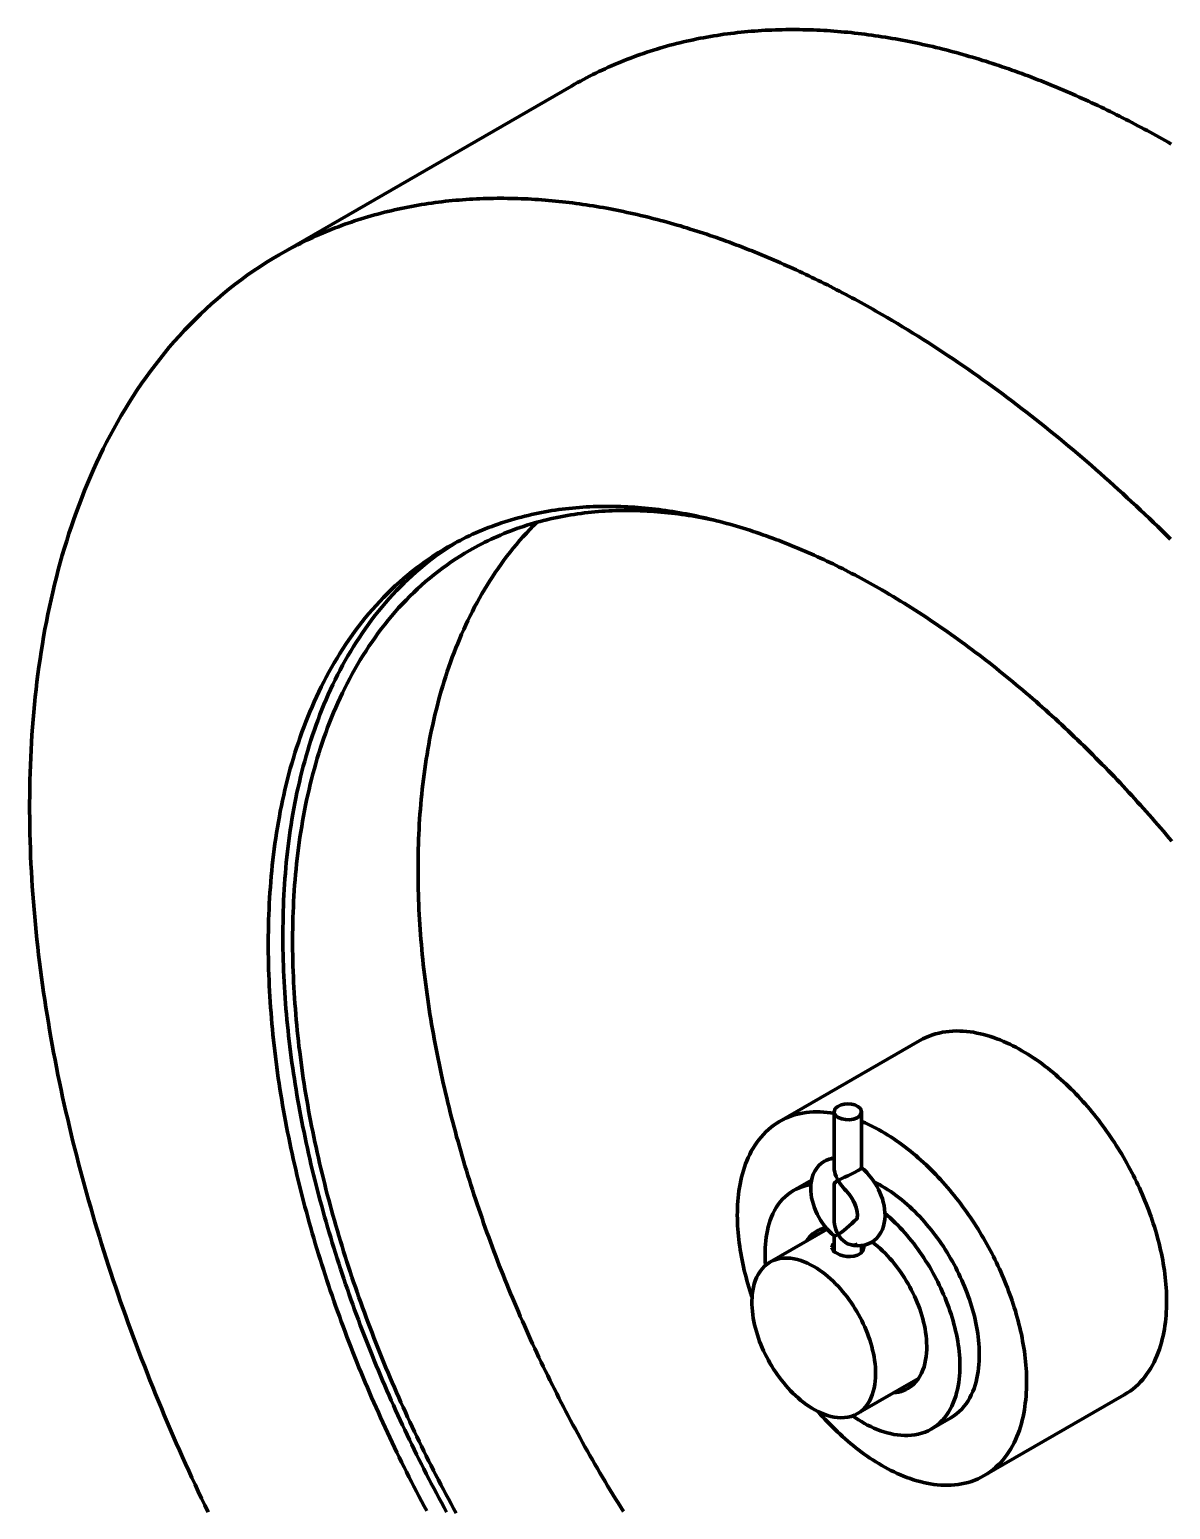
# Model space of a CAD drawing. Header units: millimetres. Extents: x 0 to 2382, y 0 to 420.
# Drawn here: x 278.7 to 295.26, y 73.61 to 95.1 of the extents above; entities that cross this region are included whole.
import ezdxf

# ---------------------------------------------------------------- set-up
doc = ezdxf.new("R2010")
doc.units = ezdxf.units.MM
doc.layers.add('01-VISIBLE', color=7, linetype='CONTINUOUS', lineweight=70)

msp = doc.modelspace()

# ---------------------------------------------------------------- linework, layer by layer
at = {"layer": '01-VISIBLE'}
for p, q in [((286.567, 94.28), (282.324, 91.83)), ((291.622, 80.421), (289.589, 79.247)), ((290.379, 78.573), (290.379, 79.386)), ((290.779, 78.573), (290.779, 79.386)), ((290.052, 78.394), (289.791, 78.243)), ((290.379, 77.828), (290.379, 78.33)), ((290.279, 77.682), (289.449, 77.203)), ((290.379, 77.359), (290.379, 77.584)), ((290.779, 77.344), (290.779, 77.444)), ((291.606, 75.515), (290.719, 75.003)), ((294.592, 75.276), (292.559, 74.103)), ((292.074, 74.943), (291.791, 74.779))]:
    msp.add_line(p, q, dxfattribs=at)
for points in [[(295.274, 93.438), (295.23, 93.463), (295.187, 93.487), (295.143, 93.512), (295.099, 93.536), (295.056, 93.561), (295.012, 93.585), (294.968, 93.609), (294.924, 93.633), (294.88, 93.656), (294.836, 93.68), (294.791, 93.703), (294.747, 93.727), (294.703, 93.75), (294.658, 93.773), (294.614, 93.796), (294.569, 93.819), (294.525, 93.841), (294.48, 93.864), (294.435, 93.886), (294.39, 93.908), (294.345, 93.93), (294.3, 93.952), (294.255, 93.973), (294.21, 93.995), (294.164, 94.016), (294.119, 94.037), (294.074, 94.058), (294.028, 94.079), (293.983, 94.1), (293.937, 94.12), (293.891, 94.141), (293.846, 94.161), (293.8, 94.181), (293.754, 94.201), (293.708, 94.221), (293.662, 94.24), (293.616, 94.26), (293.569, 94.279), (293.523, 94.298), (293.477, 94.317), (293.43, 94.335), (293.384, 94.354), (293.337, 94.372), (293.29, 94.39), (293.244, 94.408), (293.197, 94.426), (293.15, 94.443), (293.103, 94.461), (293.056, 94.478), (293.009, 94.495), (292.962, 94.511), (292.915, 94.528), (292.867, 94.544), (292.82, 94.561), (292.773, 94.577), (292.725, 94.592), (292.678, 94.608), (292.63, 94.623), (292.582, 94.639), (292.534, 94.653), (292.487, 94.668), (292.439, 94.683), (292.391, 94.697), (292.343, 94.711), (292.295, 94.725), (292.247, 94.739), (292.198, 94.752), (292.15, 94.765), (292.102, 94.778), (292.053, 94.791), (292.005, 94.804), (291.956, 94.816), (291.908, 94.828), (291.859, 94.84), (291.811, 94.852), (291.762, 94.863), (291.713, 94.874), (291.664, 94.885), (291.615, 94.896), (291.566, 94.906), (291.517, 94.916), (291.468, 94.926), (291.419, 94.936), (291.37, 94.945), (291.321, 94.954), (291.272, 94.963), (291.222, 94.972), (291.173, 94.98), (291.124, 94.989), (291.074, 94.996), (291.025, 95.004), (290.975, 95.011), (290.926, 95.018), (290.876, 95.025), (290.826, 95.031), (290.777, 95.038), (290.727, 95.044), (290.677, 95.049), (290.628, 95.055), (290.578, 95.06), (290.528, 95.064), (290.478, 95.069), (290.428, 95.073), (290.378, 95.077), (290.328, 95.081), (290.278, 95.084), (290.229, 95.087), (290.179, 95.089), (290.129, 95.092), (290.079, 95.094), (290.029, 95.096), (289.979, 95.097), (289.928, 95.098), (289.878, 95.099), (289.828, 95.099), (289.778, 95.099), (289.728, 95.099), (289.678, 95.099), (289.628, 95.098), (289.578, 95.097), (289.528, 95.095), (289.478, 95.093), (289.428, 95.091), (289.378, 95.089), (289.328, 95.086), (289.278, 95.082), (289.228, 95.079), (289.178, 95.075), (289.129, 95.071), (289.079, 95.066), (289.029, 95.061), (288.979, 95.056), (288.93, 95.05), (288.88, 95.044), (288.83, 95.037), (288.781, 95.031), (288.731, 95.023), (288.682, 95.016), (288.632, 95.008), (288.583, 95), (288.534, 94.991), (288.484, 94.982), (288.435, 94.973), (288.386, 94.963), (288.337, 94.953), (288.288, 94.942), (288.239, 94.931), (288.191, 94.92), (288.142, 94.908), (288.093, 94.896), (288.045, 94.884), (287.997, 94.871), (287.948, 94.858), (287.9, 94.844), (287.852, 94.83), (287.804, 94.816), (287.756, 94.801), (287.709, 94.786), (287.661, 94.77), (287.614, 94.754), (287.566, 94.738), (287.519, 94.721), (287.472, 94.704), (287.425, 94.686), (287.379, 94.668), (287.332, 94.65), (287.286, 94.631), (287.239, 94.612), (287.193, 94.593), (287.147, 94.573), (287.102, 94.553), (287.056, 94.532), (287.011, 94.511), (286.965, 94.49), (286.92, 94.468), (286.875, 94.446), (286.831, 94.423), (286.786, 94.4), (286.742, 94.377), (286.698, 94.353), (286.654, 94.329), (286.61, 94.305), (286.567, 94.28)], [(291.074, 90.963), (291.031, 90.988), (290.987, 91.013), (290.944, 91.038), (290.9, 91.062), (290.857, 91.087), (290.813, 91.111), (290.769, 91.135), (290.725, 91.159), (290.681, 91.183), (290.637, 91.207), (290.593, 91.231), (290.549, 91.254), (290.504, 91.277), (290.46, 91.3), (290.416, 91.323), (290.371, 91.346), (290.327, 91.369), (290.282, 91.392), (290.237, 91.414), (290.192, 91.436), (290.147, 91.458), (290.102, 91.48), (290.057, 91.502), (290.012, 91.524), (289.967, 91.545), (289.922, 91.567), (289.877, 91.588), (289.831, 91.609), (289.786, 91.63), (289.74, 91.65), (289.694, 91.671), (289.649, 91.691), (289.603, 91.712), (289.557, 91.732), (289.511, 91.751), (289.465, 91.771), (289.419, 91.791), (289.373, 91.81), (289.327, 91.829), (289.28, 91.848), (289.234, 91.867), (289.188, 91.886), (289.141, 91.904), (289.094, 91.922), (289.048, 91.941), (289.001, 91.958), (288.954, 91.976), (288.907, 91.994), (288.86, 92.011), (288.813, 92.028), (288.766, 92.045), (288.719, 92.062), (288.672, 92.079), (288.625, 92.095), (288.577, 92.111), (288.53, 92.127), (288.482, 92.143), (288.435, 92.158), (288.387, 92.174), (288.34, 92.189), (288.292, 92.204), (288.244, 92.219), (288.196, 92.233), (288.148, 92.248), (288.1, 92.262), (288.052, 92.276), (288.004, 92.289), (287.956, 92.303), (287.907, 92.316), (287.859, 92.329), (287.811, 92.342), (287.762, 92.354), (287.714, 92.367), (287.665, 92.379), (287.617, 92.391), (287.568, 92.402), (287.519, 92.414), (287.47, 92.425), (287.422, 92.436), (287.373, 92.446), (287.324, 92.457), (287.275, 92.467), (287.226, 92.477), (287.177, 92.486), (287.127, 92.496), (287.078, 92.505), (287.029, 92.514), (286.98, 92.523), (286.93, 92.531), (286.881, 92.539), (286.831, 92.547), (286.782, 92.554), (286.733, 92.562), (286.683, 92.569), (286.633, 92.576), (286.584, 92.582), (286.534, 92.588), (286.484, 92.594), (286.435, 92.6), (286.385, 92.605), (286.335, 92.61), (286.285, 92.615), (286.235, 92.619), (286.186, 92.624), (286.136, 92.627), (286.086, 92.631), (286.036, 92.634), (285.986, 92.637), (285.936, 92.64), (285.886, 92.642), (285.836, 92.644), (285.786, 92.646), (285.736, 92.648), (285.686, 92.649), (285.636, 92.649), (285.586, 92.65), (285.536, 92.65), (285.486, 92.65), (285.436, 92.649), (285.386, 92.648), (285.336, 92.647), (285.286, 92.646), (285.236, 92.644), (285.186, 92.642), (285.136, 92.639), (285.086, 92.636), (285.036, 92.633), (284.986, 92.629), (284.936, 92.625), (284.886, 92.621), (284.836, 92.617), (284.786, 92.612), (284.737, 92.606), (284.687, 92.6), (284.637, 92.594), (284.588, 92.588), (284.538, 92.581), (284.488, 92.574), (284.439, 92.566), (284.39, 92.559), (284.34, 92.55), (284.291, 92.542), (284.242, 92.533), (284.193, 92.523), (284.143, 92.513), (284.094, 92.503), (284.046, 92.493), (283.997, 92.482), (283.948, 92.47), (283.899, 92.459), (283.851, 92.447), (283.802, 92.434), (283.754, 92.421), (283.706, 92.408), (283.657, 92.395), (283.609, 92.381), (283.561, 92.366), (283.514, 92.351), (283.466, 92.336), (283.418, 92.321), (283.371, 92.305), (283.324, 92.288), (283.277, 92.272), (283.23, 92.254), (283.183, 92.237), (283.136, 92.219), (283.089, 92.201), (283.043, 92.182), (282.997, 92.163), (282.951, 92.143), (282.905, 92.123), (282.859, 92.103), (282.813, 92.083), (282.768, 92.062), (282.723, 92.04), (282.678, 92.018), (282.633, 91.996), (282.588, 91.974), (282.544, 91.951), (282.499, 91.927), (282.455, 91.904), (282.411, 91.879), (282.368, 91.855), (282.324, 91.83)], [(282.324, 91.83), (282.229, 91.774), (282.135, 91.716), (282.042, 91.657), (281.951, 91.595), (281.86, 91.532), (281.771, 91.467), (281.683, 91.401), (281.596, 91.333), (281.51, 91.263), (281.426, 91.192), (281.343, 91.119), (281.261, 91.045), (281.181, 90.969), (281.102, 90.892), (281.024, 90.814), (280.948, 90.734), (280.874, 90.653), (280.8, 90.57), (280.728, 90.487), (280.658, 90.402), (280.589, 90.316), (280.521, 90.229), (280.455, 90.14), (280.39, 90.051), (280.326, 89.961), (280.264, 89.87), (280.203, 89.777), (280.144, 89.684), (280.086, 89.59), (280.03, 89.496), (279.975, 89.4), (279.921, 89.304), (279.869, 89.206), (279.818, 89.109), (279.768, 89.01), (279.72, 88.911), (279.673, 88.811), (279.627, 88.71), (279.583, 88.609), (279.54, 88.508), (279.498, 88.406), (279.457, 88.303), (279.418, 88.2), (279.379, 88.097), (279.342, 87.993), (279.307, 87.888), (279.272, 87.783), (279.239, 87.678), (279.206, 87.573), (279.175, 87.467), (279.145, 87.361), (279.116, 87.254), (279.089, 87.147), (279.062, 87.04), (279.036, 86.933), (279.012, 86.825), (278.988, 86.718), (278.965, 86.61), (278.944, 86.501), (278.923, 86.393), (278.904, 86.284), (278.885, 86.176), (278.868, 86.067), (278.851, 85.958), (278.835, 85.848), (278.82, 85.739), (278.807, 85.629), (278.794, 85.52), (278.782, 85.41), (278.77, 85.3), (278.76, 85.191), (278.751, 85.081), (278.742, 84.971), (278.734, 84.86), (278.727, 84.75), (278.721, 84.64), (278.716, 84.53), (278.711, 84.42), (278.707, 84.309), (278.704, 84.199), (278.702, 84.089), (278.701, 83.978), (278.7, 83.868), (278.7, 83.758), (278.701, 83.647), (278.702, 83.537), (278.705, 83.427), (278.707, 83.316), (278.711, 83.206), (278.715, 83.096), (278.72, 82.986), (278.726, 82.875), (278.732, 82.765), (278.739, 82.655), (278.747, 82.545), (278.755, 82.435), (278.764, 82.325), (278.774, 82.215), (278.784, 82.105), (278.795, 81.995), (278.807, 81.886), (278.819, 81.776), (278.831, 81.666), (278.845, 81.557), (278.859, 81.447), (278.873, 81.338), (278.888, 81.228), (278.904, 81.119), (278.92, 81.01), (278.937, 80.901), (278.954, 80.792), (278.972, 80.683), (278.99, 80.574), (279.009, 80.466), (279.029, 80.357), (279.049, 80.248), (279.069, 80.14), (279.091, 80.032), (279.112, 79.924), (279.134, 79.815), (279.157, 79.707), (279.18, 79.6), (279.204, 79.492), (279.228, 79.384), (279.253, 79.277), (279.278, 79.169), (279.304, 79.062), (279.33, 78.955), (279.356, 78.847), (279.384, 78.741), (279.411, 78.634), (279.439, 78.527), (279.468, 78.42), (279.497, 78.314), (279.526, 78.208), (279.556, 78.101), (279.587, 77.995), (279.618, 77.889), (279.649, 77.783), (279.681, 77.678), (279.713, 77.572), (279.746, 77.467), (279.779, 77.362), (279.812, 77.256), (279.846, 77.151), (279.881, 77.047), (279.915, 76.942), (279.951, 76.837), (279.986, 76.733), (280.022, 76.629), (280.059, 76.524), (280.096, 76.42), (280.133, 76.317), (280.171, 76.213), (280.209, 76.109), (280.248, 76.006), (280.287, 75.903), (280.326, 75.8), (280.366, 75.697), (280.406, 75.594), (280.447, 75.491), (280.488, 75.389), (280.529, 75.287), (280.571, 75.184), (280.613, 75.082), (280.656, 74.981), (280.699, 74.879), (280.742, 74.778), (280.786, 74.676), (280.83, 74.575), (280.874, 74.474), (280.919, 74.373), (280.964, 74.273), (281.01, 74.172), (281.056, 74.072), (281.102, 73.972), (281.149, 73.872), (281.196, 73.772), (281.244, 73.672), (281.291, 73.573)], [(295.266, 87.699), (295.204, 87.76), (295.141, 87.822), (295.079, 87.883), (295.016, 87.943), (294.953, 88.004), (294.89, 88.064), (294.827, 88.124), (294.763, 88.184), (294.699, 88.244), (294.635, 88.303), (294.571, 88.362), (294.506, 88.421), (294.442, 88.48), (294.377, 88.538), (294.312, 88.597), (294.246, 88.655), (294.181, 88.712), (294.115, 88.77), (294.049, 88.827), (293.983, 88.884), (293.916, 88.94), (293.85, 88.997), (293.783, 89.053), (293.716, 89.109), (293.649, 89.165), (293.581, 89.22), (293.513, 89.275), (293.445, 89.33), (293.377, 89.384), (293.309, 89.439), (293.24, 89.493), (293.171, 89.546), (293.102, 89.6), (293.033, 89.653), (292.963, 89.706), (292.893, 89.758), (292.823, 89.81), (292.753, 89.862), (292.682, 89.914), (292.612, 89.965), (292.541, 90.016), (292.47, 90.067), (292.398, 90.117), (292.327, 90.167), (292.255, 90.217), (292.183, 90.266), (292.111, 90.315), (292.038, 90.364), (291.965, 90.412), (291.892, 90.46), (291.819, 90.508), (291.746, 90.555), (291.672, 90.602), (291.598, 90.648), (291.524, 90.694), (291.45, 90.74), (291.375, 90.786), (291.3, 90.831), (291.225, 90.875), (291.15, 90.92), (291.074, 90.963)], [(291.074, 86.963), (291.031, 86.988), (290.987, 87.012), (290.943, 87.037), (290.899, 87.062), (290.855, 87.086), (290.811, 87.11), (290.767, 87.134), (290.723, 87.157), (290.679, 87.181), (290.634, 87.204), (290.589, 87.227), (290.545, 87.25), (290.5, 87.273), (290.455, 87.295), (290.41, 87.318), (290.365, 87.34), (290.32, 87.361), (290.274, 87.383), (290.229, 87.404), (290.183, 87.425), (290.137, 87.446), (290.092, 87.467), (290.046, 87.488), (290, 87.508), (289.954, 87.528), (289.908, 87.548), (289.861, 87.567), (289.815, 87.586), (289.768, 87.605), (289.722, 87.624), (289.675, 87.643), (289.628, 87.661), (289.582, 87.679), (289.535, 87.697), (289.487, 87.714), (289.44, 87.731), (289.393, 87.748), (289.346, 87.765), (289.298, 87.782), (289.251, 87.798), (289.203, 87.814), (289.155, 87.829), (289.107, 87.844), (289.059, 87.859), (289.011, 87.874), (288.963, 87.888), (288.915, 87.903), (288.867, 87.916), (288.818, 87.93), (288.77, 87.943), (288.721, 87.956), (288.673, 87.968), (288.624, 87.981), (288.575, 87.992), (288.526, 88.004), (288.477, 88.015), (288.428, 88.026), (288.379, 88.037), (288.33, 88.047), (288.281, 88.057), (288.231, 88.066), (288.182, 88.075), (288.133, 88.084), (288.083, 88.092), (288.033, 88.1), (287.984, 88.108), (287.934, 88.115), (287.884, 88.122), (287.835, 88.129), (287.785, 88.135), (287.735, 88.141), (287.685, 88.146), (287.635, 88.151), (287.585, 88.155), (287.535, 88.159), (287.485, 88.163), (287.435, 88.166), (287.384, 88.169), (287.334, 88.172), (287.284, 88.174), (287.234, 88.175), (287.184, 88.176), (287.133, 88.177), (287.083, 88.177), (287.033, 88.177), (286.983, 88.176), (286.933, 88.175), (286.882, 88.173), (286.832, 88.171), (286.782, 88.168), (286.732, 88.165), (286.682, 88.161), (286.632, 88.157), (286.582, 88.153), (286.532, 88.148), (286.482, 88.142), (286.432, 88.136), (286.382, 88.129), (286.332, 88.122), (286.283, 88.115), (286.233, 88.106), (286.184, 88.098), (286.134, 88.089), (286.085, 88.079), (286.036, 88.069), (285.987, 88.058), (285.938, 88.046), (285.889, 88.035), (285.841, 88.022), (285.792, 88.009), (285.744, 87.996), (285.695, 87.982), (285.647, 87.967), (285.599, 87.952), (285.552, 87.936), (285.504, 87.92), (285.457, 87.903), (285.41, 87.886), (285.363, 87.868), (285.316, 87.85), (285.269, 87.831), (285.223, 87.811), (285.177, 87.791), (285.131, 87.771), (285.086, 87.75), (285.04, 87.728), (284.995, 87.706), (284.951, 87.683), (284.906, 87.66), (284.862, 87.636), (284.818, 87.612), (284.774, 87.587)], [(288.615, 87.983), (288.566, 87.993), (288.516, 88.003), (288.467, 88.012), (288.417, 88.021), (288.367, 88.03), (288.317, 88.038), (288.267, 88.046), (288.217, 88.053), (288.167, 88.06), (288.117, 88.067), (288.067, 88.073), (288.017, 88.079), (287.967, 88.085), (287.916, 88.09), (287.866, 88.094), (287.816, 88.099), (287.765, 88.102), (287.715, 88.106), (287.664, 88.109), (287.614, 88.111), (287.563, 88.113), (287.513, 88.115), (287.462, 88.116), (287.412, 88.117), (287.361, 88.117), (287.311, 88.117), (287.26, 88.116), (287.21, 88.115), (287.159, 88.113), (287.109, 88.111), (287.058, 88.108), (287.008, 88.105), (286.957, 88.101), (286.907, 88.097), (286.857, 88.092), (286.807, 88.087), (286.756, 88.081), (286.706, 88.075), (286.656, 88.068), (286.606, 88.061), (286.556, 88.053), (286.506, 88.045), (286.457, 88.036), (286.407, 88.026), (286.357, 88.016), (286.308, 88.006), (286.259, 87.995), (286.209, 87.983), (286.16, 87.971), (286.112, 87.958), (286.063, 87.945), (286.014, 87.931), (285.966, 87.916), (285.917, 87.902), (285.869, 87.886), (285.821, 87.87), (285.774, 87.853), (285.726, 87.836), (285.679, 87.818), (285.632, 87.8), (285.585, 87.781), (285.538, 87.761), (285.492, 87.741), (285.446, 87.721), (285.4, 87.7), (285.354, 87.678), (285.309, 87.656), (285.264, 87.633), (285.219, 87.609), (285.175, 87.585), (285.13, 87.561), (285.086, 87.536)], [(286.064, 87.945), (286.012, 87.894), (285.962, 87.841), (285.912, 87.788), (285.863, 87.734), (285.814, 87.68), (285.767, 87.624), (285.721, 87.568), (285.675, 87.511), (285.63, 87.454), (285.587, 87.396), (285.544, 87.337), (285.501, 87.277), (285.46, 87.217), (285.42, 87.156), (285.38, 87.095), (285.342, 87.033), (285.304, 86.971), (285.267, 86.908), (285.231, 86.845), (285.196, 86.781), (285.161, 86.717), (285.128, 86.652), (285.095, 86.587), (285.063, 86.521), (285.032, 86.456), (285.002, 86.389), (284.972, 86.323), (284.944, 86.256), (284.916, 86.188), (284.888, 86.121), (284.862, 86.053), (284.836, 85.985), (284.811, 85.916), (284.787, 85.847), (284.764, 85.778), (284.741, 85.709), (284.719, 85.64), (284.698, 85.57), (284.677, 85.5), (284.657, 85.43), (284.638, 85.36), (284.62, 85.289), (284.602, 85.218), (284.585, 85.148), (284.568, 85.077), (284.552, 85.006), (284.537, 84.934), (284.522, 84.863), (284.508, 84.791), (284.495, 84.72), (284.482, 84.648), (284.47, 84.576), (284.458, 84.504), (284.447, 84.432), (284.437, 84.36), (284.427, 84.288), (284.417, 84.216), (284.409, 84.143), (284.4, 84.071), (284.393, 83.998), (284.386, 83.926), (284.379, 83.853), (284.373, 83.781), (284.367, 83.708), (284.362, 83.635), (284.358, 83.562), (284.354, 83.49), (284.35, 83.417), (284.347, 83.344), (284.345, 83.271), (284.343, 83.198), (284.341, 83.125), (284.34, 83.053), (284.339, 82.98), (284.339, 82.907), (284.339, 82.834), (284.34, 82.761), (284.341, 82.688), (284.343, 82.615), (284.345, 82.543), (284.347, 82.47), (284.35, 82.397), (284.353, 82.324), (284.357, 82.251), (284.361, 82.178), (284.366, 82.106), (284.371, 82.033), (284.376, 81.96), (284.382, 81.888), (284.388, 81.815), (284.394, 81.742), (284.401, 81.67), (284.409, 81.597), (284.416, 81.525), (284.424, 81.453), (284.433, 81.38), (284.442, 81.308), (284.451, 81.235), (284.46, 81.163), (284.47, 81.091), (284.48, 81.019), (284.491, 80.947), (284.502, 80.875), (284.513, 80.803), (284.525, 80.731), (284.537, 80.659), (284.549, 80.587), (284.562, 80.515), (284.575, 80.444), (284.588, 80.372), (284.602, 80.3), (284.616, 80.229), (284.63, 80.157), (284.644, 80.086), (284.659, 80.015), (284.675, 79.943), (284.69, 79.872), (284.706, 79.801), (284.722, 79.73), (284.739, 79.659), (284.755, 79.588), (284.772, 79.517), (284.79, 79.446), (284.807, 79.376), (284.825, 79.305), (284.844, 79.234), (284.862, 79.164), (284.881, 79.093), (284.9, 79.023), (284.92, 78.953), (284.939, 78.883), (284.959, 78.813), (284.98, 78.743), (285, 78.673), (285.021, 78.603), (285.042, 78.533), (285.063, 78.463), (285.085, 78.394), (285.107, 78.324), (285.129, 78.255), (285.151, 78.186), (285.174, 78.116), (285.197, 78.047), (285.22, 77.978), (285.244, 77.909), (285.268, 77.84), (285.292, 77.771), (285.316, 77.703), (285.34, 77.634), (285.365, 77.565), (285.39, 77.497), (285.416, 77.429), (285.441, 77.36), (285.467, 77.292), (285.493, 77.224), (285.519, 77.156), (285.546, 77.088), (285.573, 77.021), (285.6, 76.953), (285.627, 76.885), (285.654, 76.818), (285.682, 76.75), (285.71, 76.683), (285.738, 76.616), (285.767, 76.549), (285.796, 76.482), (285.824, 76.415), (285.854, 76.348), (285.883, 76.282), (285.913, 76.215), (285.943, 76.148), (285.973, 76.082), (286.003, 76.016), (286.034, 75.95), (286.064, 75.884), (286.095, 75.818), (286.127, 75.752), (286.158, 75.686), (286.19, 75.621), (286.222, 75.555), (286.254, 75.49), (286.286, 75.424), (286.319, 75.359), (286.352, 75.294), (286.385, 75.229), (286.418, 75.164), (286.452, 75.1), (286.485, 75.035), (286.519, 74.97), (286.554, 74.906), (286.588, 74.842), (286.623, 74.778), (286.657, 74.714), (286.692, 74.65), (286.728, 74.586), (286.763, 74.522), (286.799, 74.459), (286.835, 74.395), (286.871, 74.332), (286.907, 74.269), (286.944, 74.206), (286.981, 74.143), (287.018, 74.08), (287.055, 74.017), (287.092, 73.955), (287.13, 73.892), (287.168, 73.83), (287.206, 73.768), (287.244, 73.706), (287.282, 73.644), (287.321, 73.582)], [(284.774, 87.587), (284.706, 87.546), (284.638, 87.505), (284.571, 87.462), (284.505, 87.417), (284.44, 87.372), (284.376, 87.325), (284.312, 87.278), (284.25, 87.229), (284.188, 87.178), (284.127, 87.127), (284.068, 87.075), (284.009, 87.021), (283.951, 86.967), (283.894, 86.911), (283.838, 86.855), (283.784, 86.797), (283.73, 86.739), (283.677, 86.68), (283.625, 86.619), (283.574, 86.558), (283.525, 86.496), (283.476, 86.434), (283.428, 86.37), (283.381, 86.306), (283.336, 86.241), (283.291, 86.175), (283.247, 86.109), (283.205, 86.042), (283.163, 85.974), (283.122, 85.906), (283.083, 85.837), (283.044, 85.767), (283.006, 85.698), (282.97, 85.627), (282.934, 85.556), (282.899, 85.485), (282.865, 85.413), (282.832, 85.34), (282.8, 85.268), (282.769, 85.195), (282.739, 85.121), (282.71, 85.047), (282.681, 84.973), (282.654, 84.898), (282.627, 84.824), (282.602, 84.748), (282.577, 84.673), (282.553, 84.597), (282.529, 84.521), (282.507, 84.445), (282.485, 84.369), (282.465, 84.292), (282.445, 84.215), (282.425, 84.138), (282.407, 84.061), (282.389, 83.983), (282.372, 83.906), (282.356, 83.828), (282.34, 83.75), (282.326, 83.672), (282.312, 83.594), (282.298, 83.515), (282.285, 83.437), (282.273, 83.358), (282.262, 83.28), (282.252, 83.201), (282.242, 83.122), (282.232, 83.043), (282.223, 82.964), (282.215, 82.885), (282.208, 82.806), (282.201, 82.727), (282.195, 82.648), (282.189, 82.568), (282.184, 82.489), (282.18, 82.41), (282.176, 82.33), (282.173, 82.251), (282.17, 82.172), (282.168, 82.092), (282.166, 82.013), (282.165, 81.933), (282.165, 81.854), (282.165, 81.774), (282.165, 81.695), (282.166, 81.616), (282.168, 81.536), (282.17, 81.457), (282.173, 81.377), (282.176, 81.298), (282.179, 81.219), (282.184, 81.139), (282.188, 81.06), (282.193, 80.981), (282.199, 80.901), (282.205, 80.822), (282.211, 80.743), (282.218, 80.664), (282.225, 80.585), (282.233, 80.506), (282.242, 80.427), (282.25, 80.348), (282.259, 80.269), (282.269, 80.19), (282.279, 80.111), (282.289, 80.032), (282.3, 79.953), (282.311, 79.875), (282.323, 79.796), (282.335, 79.718), (282.348, 79.639), (282.361, 79.561), (282.374, 79.482), (282.387, 79.404), (282.402, 79.326), (282.416, 79.248), (282.431, 79.17), (282.446, 79.092), (282.462, 79.014), (282.478, 78.936), (282.494, 78.858), (282.511, 78.781), (282.528, 78.703), (282.545, 78.625), (282.563, 78.548), (282.581, 78.471), (282.599, 78.393), (282.618, 78.316), (282.637, 78.239), (282.657, 78.162), (282.677, 78.085), (282.697, 78.008), (282.718, 77.932), (282.739, 77.855), (282.76, 77.778), (282.781, 77.702), (282.803, 77.626), (282.825, 77.549), (282.848, 77.473), (282.871, 77.397), (282.894, 77.321), (282.918, 77.245), (282.941, 77.169), (282.966, 77.094), (282.99, 77.018), (283.015, 76.942), (283.04, 76.867), (283.065, 76.792), (283.091, 76.717), (283.117, 76.642), (283.143, 76.567), (283.17, 76.492), (283.197, 76.417), (283.224, 76.342), (283.251, 76.268), (283.279, 76.193), (283.307, 76.119), (283.336, 76.045), (283.364, 75.971), (283.393, 75.897), (283.422, 75.823), (283.452, 75.749), (283.482, 75.675), (283.512, 75.602), (283.542, 75.528), (283.573, 75.455), (283.604, 75.382), (283.635, 75.309), (283.666, 75.236), (283.698, 75.163), (283.73, 75.09), (283.763, 75.018), (283.795, 74.945), (283.828, 74.873), (283.861, 74.801), (283.894, 74.729), (283.928, 74.657), (283.962, 74.585), (283.996, 74.513), (284.031, 74.441), (284.065, 74.37), (284.1, 74.299), (284.136, 74.227), (284.171, 74.156), (284.207, 74.085), (284.243, 74.015), (284.279, 73.944), (284.316, 73.873), (284.353, 73.803), (284.39, 73.733), (284.427, 73.662), (284.465, 73.592)], [(284.881, 87.646), (284.815, 87.604), (284.749, 87.561), (284.684, 87.517), (284.619, 87.471), (284.556, 87.424), (284.493, 87.376), (284.432, 87.327), (284.371, 87.276), (284.311, 87.225), (284.252, 87.173), (284.195, 87.119), (284.138, 87.065), (284.082, 87.009), (284.027, 86.953), (283.973, 86.895), (283.92, 86.837), (283.868, 86.777), (283.817, 86.717), (283.767, 86.656), (283.718, 86.595), (283.67, 86.532), (283.623, 86.469), (283.577, 86.405), (283.532, 86.34), (283.488, 86.274), (283.445, 86.208), (283.403, 86.142), (283.362, 86.074), (283.322, 86.006), (283.283, 85.938), (283.245, 85.869), (283.208, 85.799), (283.171, 85.729), (283.136, 85.659), (283.102, 85.588), (283.069, 85.516), (283.036, 85.444), (283.005, 85.372), (282.974, 85.299), (282.944, 85.226), (282.916, 85.153), (282.888, 85.079), (282.86, 85.005), (282.834, 84.931), (282.809, 84.856), (282.784, 84.781), (282.761, 84.706), (282.738, 84.631), (282.716, 84.555), (282.694, 84.479), (282.674, 84.403), (282.654, 84.327), (282.635, 84.25), (282.617, 84.173), (282.599, 84.097), (282.582, 84.02), (282.566, 83.942), (282.551, 83.865), (282.536, 83.788), (282.523, 83.71), (282.509, 83.632), (282.497, 83.554), (282.485, 83.476), (282.474, 83.398), (282.463, 83.32), (282.453, 83.242), (282.444, 83.164), (282.435, 83.085), (282.427, 83.007), (282.42, 82.928), (282.413, 82.85), (282.407, 82.771), (282.402, 82.693), (282.397, 82.614), (282.392, 82.535), (282.388, 82.456), (282.385, 82.378), (282.382, 82.299), (282.38, 82.22), (282.379, 82.141), (282.378, 82.062), (282.377, 81.984), (282.377, 81.905), (282.377, 81.826), (282.378, 81.747), (282.38, 81.668), (282.382, 81.589), (282.385, 81.511), (282.388, 81.432), (282.391, 81.353), (282.395, 81.274), (282.399, 81.196), (282.404, 81.117), (282.41, 81.038), (282.416, 80.96), (282.422, 80.881), (282.429, 80.803), (282.436, 80.724), (282.444, 80.646), (282.452, 80.567), (282.46, 80.489), (282.469, 80.41), (282.479, 80.332), (282.488, 80.254), (282.499, 80.176), (282.509, 80.098), (282.52, 80.02), (282.532, 79.942), (282.544, 79.864), (282.556, 79.786), (282.569, 79.708), (282.582, 79.63), (282.595, 79.552), (282.609, 79.475), (282.623, 79.397), (282.638, 79.32), (282.653, 79.242), (282.668, 79.165), (282.684, 79.088), (282.7, 79.011), (282.716, 78.933), (282.733, 78.856), (282.75, 78.779), (282.768, 78.703), (282.785, 78.626), (282.804, 78.549), (282.822, 78.472), (282.841, 78.396), (282.86, 78.319), (282.88, 78.243), (282.9, 78.167), (282.92, 78.091), (282.941, 78.014), (282.961, 77.938), (282.983, 77.863), (283.004, 77.787), (283.026, 77.711), (283.048, 77.635), (283.071, 77.56), (283.094, 77.484), (283.117, 77.409), (283.14, 77.334), (283.164, 77.258), (283.188, 77.183), (283.213, 77.108), (283.237, 77.034), (283.262, 76.959), (283.288, 76.884), (283.313, 76.81), (283.339, 76.735), (283.365, 76.661), (283.392, 76.586), (283.419, 76.512), (283.446, 76.438), (283.473, 76.364), (283.501, 76.29), (283.529, 76.217), (283.557, 76.143), (283.585, 76.07), (283.614, 75.996), (283.643, 75.923), (283.673, 75.85), (283.702, 75.777), (283.732, 75.704), (283.763, 75.631), (283.793, 75.558), (283.824, 75.486), (283.855, 75.413), (283.886, 75.341), (283.918, 75.269), (283.95, 75.196), (283.982, 75.124), (284.014, 75.053), (284.047, 74.981), (284.08, 74.909), (284.113, 74.838), (284.146, 74.766), (284.18, 74.695), (284.214, 74.624), (284.248, 74.553), (284.283, 74.482), (284.317, 74.411), (284.352, 74.341), (284.388, 74.27), (284.423, 74.2), (284.459, 74.129), (284.495, 74.059), (284.531, 73.989), (284.568, 73.919), (284.605, 73.85), (284.642, 73.78), (284.679, 73.711), (284.717, 73.641), (284.754, 73.572)], [(285.086, 87.536), (285.019, 87.496), (284.952, 87.455), (284.887, 87.413), (284.822, 87.369), (284.758, 87.325), (284.694, 87.279), (284.632, 87.232), (284.57, 87.184), (284.51, 87.134), (284.45, 87.084), (284.391, 87.032), (284.333, 86.98), (284.276, 86.926), (284.22, 86.871), (284.165, 86.816), (284.111, 86.759), (284.058, 86.702), (284.006, 86.643), (283.955, 86.584), (283.905, 86.524), (283.857, 86.463), (283.809, 86.401), (283.762, 86.339), (283.716, 86.275), (283.671, 86.211), (283.627, 86.147), (283.584, 86.081), (283.542, 86.015), (283.501, 85.949), (283.461, 85.882), (283.422, 85.814), (283.384, 85.746), (283.347, 85.677), (283.31, 85.607), (283.275, 85.538), (283.241, 85.467), (283.208, 85.397), (283.175, 85.325), (283.144, 85.254), (283.113, 85.182), (283.084, 85.11), (283.055, 85.037), (283.027, 84.964), (283, 84.89), (282.974, 84.817), (282.948, 84.743), (282.924, 84.669), (282.9, 84.594), (282.877, 84.519), (282.855, 84.444), (282.834, 84.369), (282.813, 84.294), (282.794, 84.218), (282.775, 84.142), (282.757, 84.066), (282.739, 83.99), (282.722, 83.913), (282.706, 83.837), (282.691, 83.76), (282.677, 83.683), (282.663, 83.606), (282.65, 83.529), (282.637, 83.452), (282.625, 83.375), (282.614, 83.297), (282.604, 83.22), (282.594, 83.142), (282.585, 83.065), (282.576, 82.987), (282.568, 82.909), (282.561, 82.831), (282.554, 82.753), (282.548, 82.675), (282.543, 82.597), (282.538, 82.519), (282.533, 82.441), (282.529, 82.363), (282.526, 82.285), (282.524, 82.207), (282.521, 82.129), (282.52, 82.051), (282.519, 81.972), (282.518, 81.894), (282.518, 81.816), (282.519, 81.738), (282.52, 81.66), (282.522, 81.581), (282.524, 81.503), (282.526, 81.425), (282.529, 81.347), (282.533, 81.269), (282.537, 81.191), (282.541, 81.113), (282.546, 81.035), (282.552, 80.957), (282.558, 80.879), (282.564, 80.801), (282.571, 80.723), (282.578, 80.645), (282.586, 80.567), (282.594, 80.489), (282.602, 80.412), (282.611, 80.334), (282.621, 80.256), (282.631, 80.179), (282.641, 80.101), (282.652, 80.024), (282.663, 79.946), (282.674, 79.869), (282.686, 79.792), (282.698, 79.715), (282.711, 79.637), (282.724, 79.56), (282.737, 79.483), (282.751, 79.406), (282.766, 79.329), (282.78, 79.253), (282.795, 79.176), (282.81, 79.099), (282.826, 79.023), (282.842, 78.946), (282.859, 78.87), (282.875, 78.793), (282.893, 78.717), (282.91, 78.641), (282.928, 78.565), (282.946, 78.489), (282.965, 78.413), (282.984, 78.337), (283.003, 78.261), (283.022, 78.185), (283.042, 78.11), (283.062, 78.034), (283.083, 77.959), (283.104, 77.883), (283.125, 77.808), (283.147, 77.733), (283.169, 77.658), (283.191, 77.583), (283.213, 77.508), (283.236, 77.433), (283.259, 77.358), (283.283, 77.284), (283.306, 77.209), (283.33, 77.135), (283.355, 77.061), (283.38, 76.986), (283.404, 76.912), (283.43, 76.838), (283.455, 76.765), (283.481, 76.691), (283.507, 76.617), (283.534, 76.543), (283.561, 76.47), (283.588, 76.397), (283.615, 76.323), (283.643, 76.25), (283.671, 76.177), (283.699, 76.104), (283.727, 76.031), (283.756, 75.959), (283.785, 75.886), (283.814, 75.814), (283.844, 75.741), (283.874, 75.669), (283.904, 75.597), (283.934, 75.525), (283.965, 75.453), (283.996, 75.381), (284.027, 75.309), (284.059, 75.238), (284.091, 75.166), (284.123, 75.095), (284.155, 75.024), (284.188, 74.953), (284.221, 74.882), (284.254, 74.811), (284.287, 74.74), (284.321, 74.67), (284.355, 74.599), (284.389, 74.529), (284.423, 74.459), (284.458, 74.389), (284.493, 74.319), (284.528, 74.249), (284.563, 74.179), (284.599, 74.11), (284.635, 74.04), (284.671, 73.971), (284.708, 73.902), (284.745, 73.833), (284.782, 73.764), (284.819, 73.695), (284.856, 73.626), (284.894, 73.558)], [(295.281, 83.315), (295.241, 83.363), (295.2, 83.411), (295.16, 83.459), (295.119, 83.507), (295.078, 83.554), (295.036, 83.602), (294.995, 83.649), (294.954, 83.696), (294.912, 83.744), (294.87, 83.791), (294.828, 83.837), (294.786, 83.884), (294.744, 83.931), (294.702, 83.977), (294.659, 84.023), (294.616, 84.07), (294.574, 84.116), (294.531, 84.161), (294.487, 84.207), (294.444, 84.253), (294.401, 84.298), (294.357, 84.344), (294.313, 84.389), (294.269, 84.434), (294.225, 84.479), (294.181, 84.523), (294.137, 84.568), (294.092, 84.612), (294.047, 84.656), (294.003, 84.7), (293.958, 84.744), (293.912, 84.788), (293.867, 84.832), (293.822, 84.875), (293.776, 84.918), (293.73, 84.961), (293.684, 85.004), (293.638, 85.047), (293.592, 85.09), (293.545, 85.132), (293.499, 85.174), (293.452, 85.217), (293.405, 85.258), (293.358, 85.3), (293.311, 85.342), (293.264, 85.383), (293.216, 85.424), (293.168, 85.465), (293.121, 85.506), (293.073, 85.547), (293.025, 85.587), (292.976, 85.627), (292.928, 85.667), (292.879, 85.707), (292.83, 85.747), (292.781, 85.786), (292.732, 85.826), (292.683, 85.865), (292.634, 85.904), (292.584, 85.942), (292.534, 85.981), (292.484, 86.019), (292.434, 86.057), (292.384, 86.095), (292.333, 86.132), (292.283, 86.17), (292.232, 86.207), (292.181, 86.244), (292.13, 86.28), (292.079, 86.317), (292.028, 86.353), (291.976, 86.389), (291.924, 86.425), (291.872, 86.46), (291.82, 86.496), (291.768, 86.531), (291.716, 86.566), (291.663, 86.6), (291.611, 86.634), (291.558, 86.668), (291.505, 86.702), (291.451, 86.736), (291.398, 86.769), (291.344, 86.802), (291.291, 86.835), (291.237, 86.867), (291.183, 86.899), (291.129, 86.931), (291.074, 86.963)], [(293.107, 80.273), (293.063, 80.298), (293.019, 80.322), (292.974, 80.345), (292.929, 80.368), (292.883, 80.389), (292.837, 80.409), (292.791, 80.429), (292.744, 80.447), (292.696, 80.464), (292.648, 80.48), (292.6, 80.494), (292.551, 80.508), (292.503, 80.52), (292.453, 80.53), (292.404, 80.54), (292.354, 80.547), (292.304, 80.553), (292.253, 80.557), (292.203, 80.559), (292.153, 80.56), (292.102, 80.558), (292.052, 80.554), (292.002, 80.549), (291.952, 80.541), (291.903, 80.53), (291.854, 80.518), (291.806, 80.503), (291.758, 80.486), (291.712, 80.466), (291.667, 80.445), (291.622, 80.421)], [(294.592, 75.276), (294.635, 75.303), (294.677, 75.331), (294.717, 75.361), (294.755, 75.394), (294.792, 75.428), (294.827, 75.464), (294.86, 75.501), (294.892, 75.54), (294.922, 75.58), (294.95, 75.622), (294.977, 75.665), (295.002, 75.708), (295.025, 75.753), (295.047, 75.798), (295.067, 75.844), (295.085, 75.891), (295.102, 75.938), (295.117, 75.986), (295.132, 76.034), (295.144, 76.083), (295.156, 76.132), (295.166, 76.181), (295.175, 76.231), (295.183, 76.28), (295.189, 76.33), (295.195, 76.38), (295.199, 76.43), (295.203, 76.48), (295.205, 76.53), (295.207, 76.58), (295.207, 76.631), (295.207, 76.681), (295.206, 76.731), (295.204, 76.781), (295.201, 76.832), (295.197, 76.882), (295.193, 76.932), (295.187, 76.982), (295.181, 77.032), (295.175, 77.081), (295.167, 77.131), (295.159, 77.181), (295.15, 77.23), (295.141, 77.279), (295.131, 77.329), (295.12, 77.378), (295.109, 77.427), (295.097, 77.475), (295.084, 77.524), (295.071, 77.573), (295.058, 77.621), (295.044, 77.669), (295.029, 77.717), (295.014, 77.765), (294.998, 77.813), (294.981, 77.86), (294.965, 77.908), (294.947, 77.955), (294.929, 78.002), (294.911, 78.049), (294.892, 78.095), (294.873, 78.142), (294.853, 78.188), (294.833, 78.234), (294.812, 78.28), (294.791, 78.325), (294.77, 78.37), (294.748, 78.416), (294.725, 78.461), (294.702, 78.505), (294.679, 78.55), (294.655, 78.594), (294.631, 78.638), (294.606, 78.682), (294.581, 78.725), (294.555, 78.769), (294.529, 78.812), (294.503, 78.854), (294.476, 78.897), (294.449, 78.939), (294.422, 78.981), (294.393, 79.023), (294.365, 79.064), (294.336, 79.105), (294.307, 79.146), (294.277, 79.187), (294.247, 79.227), (294.217, 79.267), (294.186, 79.306), (294.154, 79.346), (294.123, 79.385), (294.091, 79.423), (294.058, 79.462), (294.025, 79.5), (293.992, 79.537), (293.958, 79.574), (293.924, 79.611), (293.889, 79.648), (293.854, 79.684), (293.819, 79.719), (293.783, 79.754), (293.747, 79.789), (293.71, 79.823), (293.673, 79.857), (293.635, 79.891), (293.597, 79.924), (293.559, 79.956), (293.52, 79.988), (293.481, 80.019), (293.441, 80.05), (293.401, 80.08), (293.36, 80.11), (293.319, 80.139), (293.278, 80.167), (293.236, 80.195), (293.193, 80.222), (293.151, 80.248), (293.107, 80.273)], [(290.779, 79.386), (290.762, 79.432), (290.724, 79.465), (290.679, 79.486), (290.63, 79.497), (290.579, 79.501), (290.529, 79.497), (290.48, 79.486), (290.434, 79.465), (290.396, 79.432), (290.379, 79.386)], [(290.379, 79.364), (290.329, 79.372), (290.278, 79.378), (290.228, 79.383), (290.177, 79.385), (290.126, 79.386), (290.075, 79.385), (290.024, 79.381), (289.973, 79.375), (289.923, 79.368), (289.873, 79.357), (289.824, 79.345), (289.775, 79.33), (289.727, 79.313), (289.68, 79.293), (289.634, 79.271), (289.589, 79.247)], [(290.379, 79.386), (290.382, 79.368), (290.388, 79.352), (290.398, 79.337), (290.41, 79.324), (290.423, 79.313), (290.438, 79.304)], [(290.438, 79.304), (290.49, 79.282), (290.546, 79.272), (290.603, 79.271), (290.66, 79.28), (290.713, 79.3), (290.758, 79.334), (290.779, 79.386)], [(289.589, 79.247), (289.546, 79.22), (289.505, 79.192), (289.464, 79.161), (289.426, 79.129), (289.389, 79.094), (289.353, 79.058), (289.32, 79.02), (289.288, 78.981), (289.258, 78.941), (289.23, 78.899), (289.203, 78.856), (289.178, 78.812), (289.155, 78.767), (289.133, 78.721), (289.113, 78.675), (289.095, 78.628), (289.078, 78.58), (289.063, 78.532), (289.048, 78.484), (289.036, 78.435), (289.024, 78.386), (289.014, 78.336), (289.005, 78.286), (288.998, 78.236), (288.991, 78.186), (288.986, 78.136), (288.982, 78.086), (288.978, 78.035), (288.976, 77.985), (288.975, 77.934), (288.974, 77.884), (288.975, 77.833), (288.976, 77.783), (288.978, 77.732), (288.981, 77.682), (288.985, 77.631), (288.99, 77.581), (288.995, 77.531), (289.002, 77.481), (289.009, 77.431), (289.016, 77.381), (289.024, 77.331), (289.033, 77.281), (289.043, 77.232), (289.053, 77.182), (289.064, 77.133), (289.076, 77.084), (289.088, 77.035), (289.101, 76.986), (289.114, 76.937), (289.128, 76.888), (289.142, 76.84), (289.157, 76.792), (289.173, 76.744), (289.189, 76.696)], [(291.074, 79.1), (291.026, 79.127), (290.978, 79.153), (290.929, 79.178), (290.88, 79.202), (290.83, 79.224), (290.779, 79.246)], [(292.559, 74.103), (292.602, 74.129), (292.644, 74.157), (292.684, 74.188), (292.722, 74.22), (292.759, 74.254), (292.794, 74.29), (292.827, 74.327), (292.859, 74.366), (292.889, 74.407), (292.917, 74.448), (292.944, 74.491), (292.969, 74.535), (292.992, 74.579), (293.014, 74.625), (293.034, 74.671), (293.052, 74.717), (293.069, 74.765), (293.085, 74.812), (293.099, 74.861), (293.111, 74.909), (293.123, 74.958), (293.133, 75.007), (293.142, 75.057), (293.15, 75.106), (293.156, 75.156), (293.162, 75.206), (293.166, 75.256), (293.17, 75.306), (293.172, 75.357), (293.174, 75.407), (293.174, 75.457), (293.174, 75.507), (293.173, 75.557), (293.171, 75.608), (293.168, 75.658), (293.164, 75.708), (293.16, 75.758), (293.154, 75.808), (293.148, 75.858), (293.142, 75.908), (293.134, 75.957), (293.126, 76.007), (293.117, 76.056), (293.108, 76.106), (293.098, 76.155), (293.087, 76.204), (293.076, 76.253), (293.064, 76.302), (293.052, 76.35), (293.038, 76.399), (293.025, 76.447), (293.011, 76.496), (292.996, 76.544), (292.981, 76.591), (292.965, 76.639), (292.949, 76.687), (292.932, 76.734), (292.914, 76.781), (292.897, 76.828), (292.878, 76.875), (292.859, 76.921), (292.84, 76.968), (292.82, 77.014), (292.8, 77.06), (292.779, 77.106), (292.758, 77.151), (292.737, 77.197), (292.715, 77.242), (292.692, 77.287), (292.669, 77.332), (292.646, 77.376), (292.622, 77.42), (292.598, 77.464), (292.573, 77.508), (292.548, 77.552), (292.522, 77.595), (292.497, 77.638), (292.47, 77.681), (292.443, 77.723), (292.416, 77.765), (292.389, 77.807), (292.361, 77.849), (292.332, 77.89), (292.303, 77.932), (292.274, 77.972), (292.244, 78.013), (292.214, 78.053), (292.184, 78.093), (292.153, 78.133), (292.122, 78.172), (292.09, 78.211), (292.058, 78.25), (292.025, 78.288), (291.992, 78.326), (291.959, 78.363), (291.925, 78.401), (291.891, 78.437), (291.856, 78.474), (291.821, 78.51), (291.786, 78.546), (291.75, 78.581), (291.714, 78.615), (291.677, 78.65), (291.64, 78.684), (291.602, 78.717), (291.564, 78.75), (291.526, 78.782), (291.487, 78.814), (291.448, 78.845), (291.408, 78.876), (291.368, 78.906), (291.327, 78.936), (291.286, 78.965), (291.245, 78.993), (291.203, 79.021), (291.16, 79.048), (291.118, 79.074), (291.074, 79.1)], [(290.38, 77.583), (290.342, 77.617), (290.307, 77.652), (290.273, 77.689), (290.241, 77.728), (290.212, 77.769), (290.184, 77.811), (290.159, 77.854), (290.135, 77.898), (290.114, 77.944), (290.095, 77.99), (290.079, 78.038), (290.065, 78.086), (290.054, 78.135), (290.046, 78.185), (290.041, 78.235), (290.04, 78.285), (290.043, 78.335), (290.05, 78.385), (290.062, 78.434), (290.078, 78.481), (290.1, 78.526), (290.128, 78.568), (290.16, 78.606), (290.198, 78.64), (290.239, 78.668)], [(290.379, 78.714), (290.355, 78.711), (290.331, 78.705), (290.307, 78.698), (290.284, 78.69), (290.261, 78.68), (290.239, 78.668)], [(290.379, 78.573), (290.382, 78.541), (290.388, 78.509), (290.397, 78.478), (290.409, 78.447), (290.422, 78.418), (290.438, 78.389)], [(290.721, 78.528), (290.675, 78.503), (290.627, 78.48), (290.58, 78.458), (290.532, 78.436), (290.484, 78.414), (290.438, 78.389)], [(290.721, 78.528), (290.731, 78.534), (290.742, 78.541), (290.753, 78.548), (290.763, 78.555), (290.772, 78.563), (290.779, 78.573)], [(290.779, 78.573), (290.779, 78.573), (290.779, 78.574), (290.779, 78.574), (290.779, 78.574), (290.779, 78.575), (290.779, 78.575)], [(290.919, 77.49), (290.961, 77.518), (290.998, 77.552), (291.031, 77.59), (291.058, 77.632), (291.08, 77.677), (291.097, 77.724), (291.109, 77.773), (291.116, 77.823), (291.119, 77.873), (291.118, 77.923), (291.113, 77.973), (291.105, 78.023), (291.094, 78.072), (291.08, 78.12), (291.064, 78.167), (291.045, 78.214), (291.024, 78.259), (291, 78.304), (290.975, 78.347), (290.947, 78.389), (290.918, 78.429), (290.886, 78.468), (290.853, 78.506), (290.817, 78.541), (290.779, 78.574)], [(289.791, 78.243), (289.748, 78.216), (289.707, 78.186), (289.669, 78.153), (289.633, 78.117), (289.599, 78.078), (289.569, 78.038), (289.54, 77.995), (289.515, 77.951), (289.492, 77.906), (289.471, 77.859), (289.453, 77.811), (289.437, 77.763), (289.423, 77.714), (289.411, 77.664), (289.401, 77.614), (289.393, 77.564), (289.387, 77.513), (289.382, 77.463), (289.379, 77.412), (289.378, 77.361), (289.377, 77.31), (289.378, 77.259), (289.381, 77.208), (289.385, 77.157)], [(290.042, 78.329), (289.998, 78.321), (289.955, 78.311), (289.913, 78.298), (289.871, 78.283), (289.831, 78.264), (289.791, 78.243)], [(290.438, 78.389), (290.426, 78.382), (290.414, 78.374), (290.402, 78.365), (290.392, 78.355), (290.383, 78.344), (290.379, 78.33)], [(290.555, 78.238), (290.533, 78.261), (290.512, 78.285), (290.491, 78.31), (290.472, 78.336), (290.455, 78.362), (290.438, 78.389)], [(290.44, 78.322), (290.44, 78.322), (290.44, 78.322), (290.44, 78.322), (290.44, 78.322), (290.44, 78.322), (290.44, 78.322)], [(290.555, 78.238), (290.589, 78.201), (290.619, 78.16), (290.646, 78.117), (290.67, 78.073), (290.689, 78.026), (290.705, 77.978), (290.715, 77.928), (290.719, 77.878), (290.71, 77.828)], [(290.56, 78.233), (290.597, 78.191), (290.629, 78.145), (290.658, 78.097), (290.681, 78.046), (290.7, 77.994), (290.714, 77.939), (290.719, 77.883), (290.71, 77.828)], [(291.074, 78.308), (291.056, 78.318), (291.037, 78.329), (291.019, 78.339), (291, 78.348), (290.981, 78.358), (290.962, 78.367)], [(292.074, 74.943), (292.117, 74.97), (292.158, 75), (292.196, 75.033), (292.232, 75.068), (292.265, 75.106), (292.296, 75.146), (292.324, 75.188), (292.349, 75.232), (292.372, 75.277), (292.393, 75.323), (292.411, 75.37), (292.427, 75.418), (292.441, 75.467), (292.453, 75.516), (292.463, 75.565), (292.471, 75.615), (292.478, 75.665), (292.483, 75.716), (292.486, 75.766), (292.488, 75.817), (292.488, 75.867), (292.488, 75.918), (292.485, 75.968), (292.482, 76.019), (292.477, 76.069), (292.472, 76.119), (292.465, 76.169), (292.457, 76.219), (292.448, 76.269), (292.438, 76.318), (292.428, 76.368), (292.416, 76.417), (292.403, 76.466), (292.39, 76.515), (292.376, 76.563), (292.36, 76.611), (292.345, 76.659), (292.328, 76.707), (292.31, 76.754), (292.292, 76.802), (292.273, 76.848), (292.254, 76.895), (292.233, 76.941), (292.212, 76.987), (292.191, 77.033), (292.168, 77.078), (292.145, 77.123), (292.121, 77.168), (292.097, 77.212), (292.072, 77.256), (292.046, 77.299), (292.02, 77.343), (291.993, 77.385), (291.966, 77.428), (291.938, 77.47), (291.909, 77.511), (291.879, 77.552), (291.849, 77.593), (291.819, 77.633), (291.788, 77.673), (291.756, 77.712), (291.723, 77.751), (291.69, 77.789), (291.656, 77.827), (291.622, 77.864), (291.587, 77.9), (291.552, 77.936), (291.515, 77.972), (291.479, 78.006), (291.441, 78.04), (291.403, 78.073), (291.364, 78.106), (291.325, 78.137), (291.285, 78.168), (291.244, 78.198), (291.203, 78.227), (291.16, 78.255), (291.118, 78.282), (291.074, 78.308)], [(290.379, 77.828), (290.381, 77.789), (290.386, 77.751), (290.394, 77.713), (290.406, 77.676), (290.42, 77.64), (290.438, 77.606)], [(290.438, 77.606), (290.481, 77.633), (290.521, 77.663), (290.56, 77.696), (290.598, 77.73), (290.635, 77.764), (290.672, 77.799), (290.711, 77.831)], [(290.71, 77.828), (290.711, 77.83), (290.712, 77.831), (290.714, 77.833), (290.715, 77.834), (290.717, 77.835), (290.719, 77.836)], [(291.791, 74.779), (291.834, 74.806), (291.875, 74.836), (291.913, 74.869), (291.949, 74.905), (291.982, 74.943), (292.013, 74.983), (292.041, 75.025), (292.067, 75.069), (292.09, 75.114), (292.11, 75.16), (292.128, 75.207), (292.145, 75.255), (292.158, 75.304), (292.17, 75.353), (292.18, 75.403), (292.189, 75.453), (292.195, 75.503), (292.2, 75.553), (292.203, 75.603), (292.205, 75.654), (292.206, 75.705), (292.205, 75.755), (292.203, 75.806), (292.199, 75.856), (292.194, 75.906), (292.189, 75.957), (292.182, 76.007), (292.174, 76.057), (292.165, 76.107), (292.155, 76.156), (292.144, 76.206), (292.133, 76.255), (292.12, 76.304), (292.107, 76.353), (292.092, 76.401), (292.077, 76.449), (292.061, 76.497), (292.045, 76.545), (292.027, 76.592), (292.009, 76.64), (291.99, 76.687), (291.97, 76.733), (291.95, 76.779), (291.929, 76.825), (291.907, 76.871), (291.885, 76.916), (291.861, 76.961), (291.838, 77.006), (291.813, 77.05), (291.788, 77.094), (291.763, 77.138), (291.736, 77.181), (291.709, 77.224), (291.682, 77.266), (291.654, 77.308), (291.625, 77.35), (291.595, 77.391), (291.565, 77.432), (291.535, 77.472), (291.503, 77.511), (291.471, 77.551), (291.439, 77.589), (291.406, 77.628), (291.372, 77.665), (291.338, 77.702), (291.303, 77.739), (291.267, 77.775), (291.231, 77.81), (291.194, 77.845), (291.156, 77.878), (291.118, 77.912)], [(290.131, 77.655), (290.101, 77.635), (290.072, 77.614), (290.046, 77.59), (290.021, 77.564), (289.998, 77.537), (289.977, 77.507)], [(290.26, 77.704), (290.238, 77.699), (290.216, 77.692), (290.194, 77.684), (290.173, 77.676), (290.152, 77.666), (290.131, 77.655)], [(290.273, 77.69), (290.27, 77.686), (290.268, 77.683), (290.266, 77.68), (290.264, 77.677), (290.262, 77.674), (290.259, 77.671)], [(290.273, 77.69), (290.27, 77.686), (290.268, 77.683), (290.266, 77.68), (290.264, 77.677), (290.262, 77.674), (290.259, 77.671)], [(290.379, 77.585), (290.379, 77.585), (290.379, 77.584), (290.379, 77.584), (290.38, 77.584), (290.38, 77.584), (290.38, 77.583)], [(290.38, 77.583), (290.39, 77.584), (290.4, 77.587), (290.41, 77.591), (290.419, 77.596), (290.429, 77.6), (290.438, 77.606)], [(290.612, 77.458), (290.576, 77.471), (290.542, 77.491), (290.511, 77.515), (290.483, 77.542), (290.459, 77.573), (290.438, 77.606)], [(290.379, 77.476), (290.371, 77.468), (290.364, 77.459), (290.358, 77.449), (290.353, 77.439), (290.35, 77.429), (290.349, 77.417)], [(290.349, 77.417), (290.352, 77.399), (290.36, 77.382), (290.372, 77.367), (290.386, 77.354), (290.401, 77.342), (290.417, 77.332)], [(290.417, 77.332), (290.464, 77.31), (290.513, 77.295), (290.564, 77.286), (290.616, 77.284), (290.668, 77.289), (290.718, 77.303), (290.762, 77.329), (290.796, 77.368), (290.809, 77.417)], [(290.612, 77.458), (290.664, 77.446), (290.716, 77.441), (290.769, 77.443), (290.821, 77.451), (290.872, 77.467), (290.919, 77.49)], [(290.721, 77.467), (290.704, 77.459), (290.686, 77.454), (290.668, 77.451), (290.649, 77.451), (290.63, 77.453), (290.612, 77.458)], [(290.809, 77.417), (290.809, 77.423), (290.809, 77.428), (290.808, 77.433), (290.807, 77.438), (290.806, 77.443), (290.805, 77.448)], [(291.451, 75.368), (291.494, 75.396), (291.532, 75.428), (291.567, 75.464), (291.598, 75.504), (291.626, 75.546), (291.649, 75.591), (291.669, 75.637), (291.685, 75.685), (291.698, 75.733), (291.709, 75.783), (291.716, 75.832), (291.721, 75.882), (291.724, 75.933), (291.725, 75.983), (291.723, 76.033), (291.72, 76.084), (291.715, 76.134), (291.708, 76.184), (291.7, 76.233), (291.69, 76.283), (291.679, 76.332), (291.667, 76.381), (291.653, 76.429), (291.638, 76.477), (291.622, 76.525), (291.604, 76.572), (291.586, 76.619), (291.566, 76.665), (291.545, 76.711), (291.524, 76.757), (291.501, 76.802), (291.477, 76.846), (291.453, 76.89), (291.427, 76.934), (291.401, 76.976), (291.373, 77.019), (291.345, 77.06), (291.315, 77.101), (291.285, 77.141), (291.254, 77.181), (291.222, 77.22), (291.189, 77.258), (291.155, 77.295), (291.12, 77.331), (291.084, 77.366), (291.047, 77.401), (291.009, 77.434), (290.97, 77.466), (290.93, 77.497)], [(289.449, 77.203), (289.408, 77.176), (289.369, 77.143), (289.335, 77.107), (289.304, 77.067), (289.278, 77.025), (289.255, 76.98), (289.236, 76.934), (289.221, 76.886), (289.208, 76.838), (289.199, 76.789), (289.192, 76.739), (289.188, 76.689), (289.186, 76.639), (289.187, 76.589), (289.189, 76.539), (289.193, 76.489), (289.199, 76.44), (289.207, 76.39), (289.216, 76.341), (289.226, 76.292), (289.238, 76.243), (289.252, 76.195), (289.266, 76.147), (289.282, 76.1), (289.299, 76.053), (289.318, 76.006), (289.337, 75.96), (289.357, 75.914), (289.379, 75.869), (289.401, 75.824), (289.425, 75.78), (289.449, 75.737), (289.475, 75.694), (289.501, 75.651), (289.529, 75.609), (289.557, 75.568), (289.587, 75.527), (289.617, 75.488), (289.648, 75.449), (289.68, 75.41), (289.714, 75.373), (289.748, 75.336), (289.783, 75.301), (289.819, 75.266), (289.856, 75.232), (289.894, 75.2), (289.933, 75.168), (289.973, 75.138), (290.014, 75.11), (290.056, 75.083), (290.1, 75.058), (290.144, 75.034), (290.189, 75.013), (290.235, 74.994), (290.283, 74.977), (290.331, 74.964), (290.38, 74.953), (290.429, 74.947), (290.479, 74.944), (290.529, 74.946), (290.579, 74.952), (290.628, 74.964), (290.675, 74.981), (290.719, 75.003)], [(290.084, 77.14), (290.039, 77.165), (289.993, 77.187), (289.946, 77.208), (289.898, 77.225), (289.848, 77.24), (289.798, 77.251), (289.747, 77.259), (289.696, 77.262), (289.645, 77.261), (289.594, 77.255), (289.544, 77.243), (289.495, 77.226), (289.449, 77.203)], [(290.719, 75.003), (290.762, 75.031), (290.8, 75.064), (290.835, 75.101), (290.866, 75.141), (290.892, 75.184), (290.915, 75.23), (290.934, 75.277), (290.949, 75.325), (290.961, 75.374), (290.971, 75.424), (290.977, 75.474), (290.981, 75.525), (290.982, 75.576), (290.982, 75.626), (290.979, 75.677), (290.974, 75.727), (290.968, 75.778), (290.96, 75.828), (290.95, 75.878), (290.939, 75.927), (290.927, 75.976), (290.913, 76.025), (290.898, 76.073), (290.881, 76.121), (290.864, 76.169), (290.845, 76.216), (290.825, 76.262), (290.804, 76.309), (290.782, 76.354), (290.758, 76.399), (290.734, 76.444), (290.709, 76.488), (290.683, 76.531), (290.655, 76.574), (290.627, 76.616), (290.598, 76.657), (290.568, 76.698), (290.536, 76.738), (290.504, 76.777), (290.471, 76.816), (290.437, 76.853), (290.402, 76.89), (290.366, 76.925), (290.329, 76.96), (290.291, 76.993), (290.251, 77.026), (290.211, 77.056), (290.17, 77.086), (290.128, 77.114), (290.084, 77.14)], [(291.529, 75.471), (291.537, 75.472), (291.545, 75.472), (291.554, 75.473), (291.562, 75.474), (291.57, 75.475), (291.578, 75.476)], [(291.529, 75.471), (291.537, 75.472), (291.545, 75.472), (291.554, 75.473), (291.562, 75.474), (291.57, 75.475), (291.578, 75.476)], [(291.247, 75.308), (291.282, 75.311), (291.318, 75.317), (291.353, 75.326), (291.387, 75.338), (291.42, 75.352), (291.451, 75.368)], [(290.15, 75.031), (290.183, 74.993), (290.217, 74.956), (290.251, 74.919), (290.286, 74.882), (290.321, 74.846), (290.357, 74.81), (290.393, 74.775), (290.429, 74.739), (290.466, 74.705), (290.503, 74.671), (290.541, 74.637), (290.579, 74.604), (290.618, 74.571), (290.657, 74.539), (290.696, 74.508), (290.736, 74.477), (290.776, 74.446), (290.817, 74.416), (290.858, 74.387), (290.9, 74.359), (290.942, 74.331), (290.985, 74.304), (291.028, 74.277), (291.071, 74.251), (291.115, 74.227), (291.16, 74.202), (291.205, 74.179), (291.25, 74.157), (291.296, 74.135), (291.342, 74.115), (291.388, 74.096), (291.436, 74.077), (291.483, 74.06), (291.531, 74.044), (291.579, 74.029), (291.628, 74.016), (291.677, 74.004), (291.726, 73.993), (291.776, 73.984), (291.826, 73.976), (291.876, 73.971), (291.927, 73.966), (291.977, 73.964), (292.028, 73.964), (292.078, 73.965), (292.128, 73.969), (292.179, 73.974), (292.229, 73.982), (292.278, 73.993), (292.327, 74.005), (292.375, 74.02), (292.423, 74.037), (292.469, 74.057), (292.515, 74.079), (292.559, 74.103)], [(290.647, 74.97), (290.689, 74.942), (290.732, 74.914), (290.776, 74.888), (290.82, 74.862), (290.865, 74.838), (290.911, 74.815), (290.957, 74.794), (291.004, 74.774), (291.052, 74.756), (291.1, 74.74), (291.149, 74.725), (291.198, 74.713), (291.248, 74.702), (291.298, 74.694), (291.349, 74.689), (291.4, 74.686), (291.451, 74.686), (291.502, 74.689), (291.552, 74.696), (291.602, 74.705), (291.651, 74.719), (291.7, 74.735), (291.746, 74.756), (291.791, 74.779)]]:
    msp.add_lwpolyline(points, dxfattribs=at)

doc.saveas('drawing.dxf')
